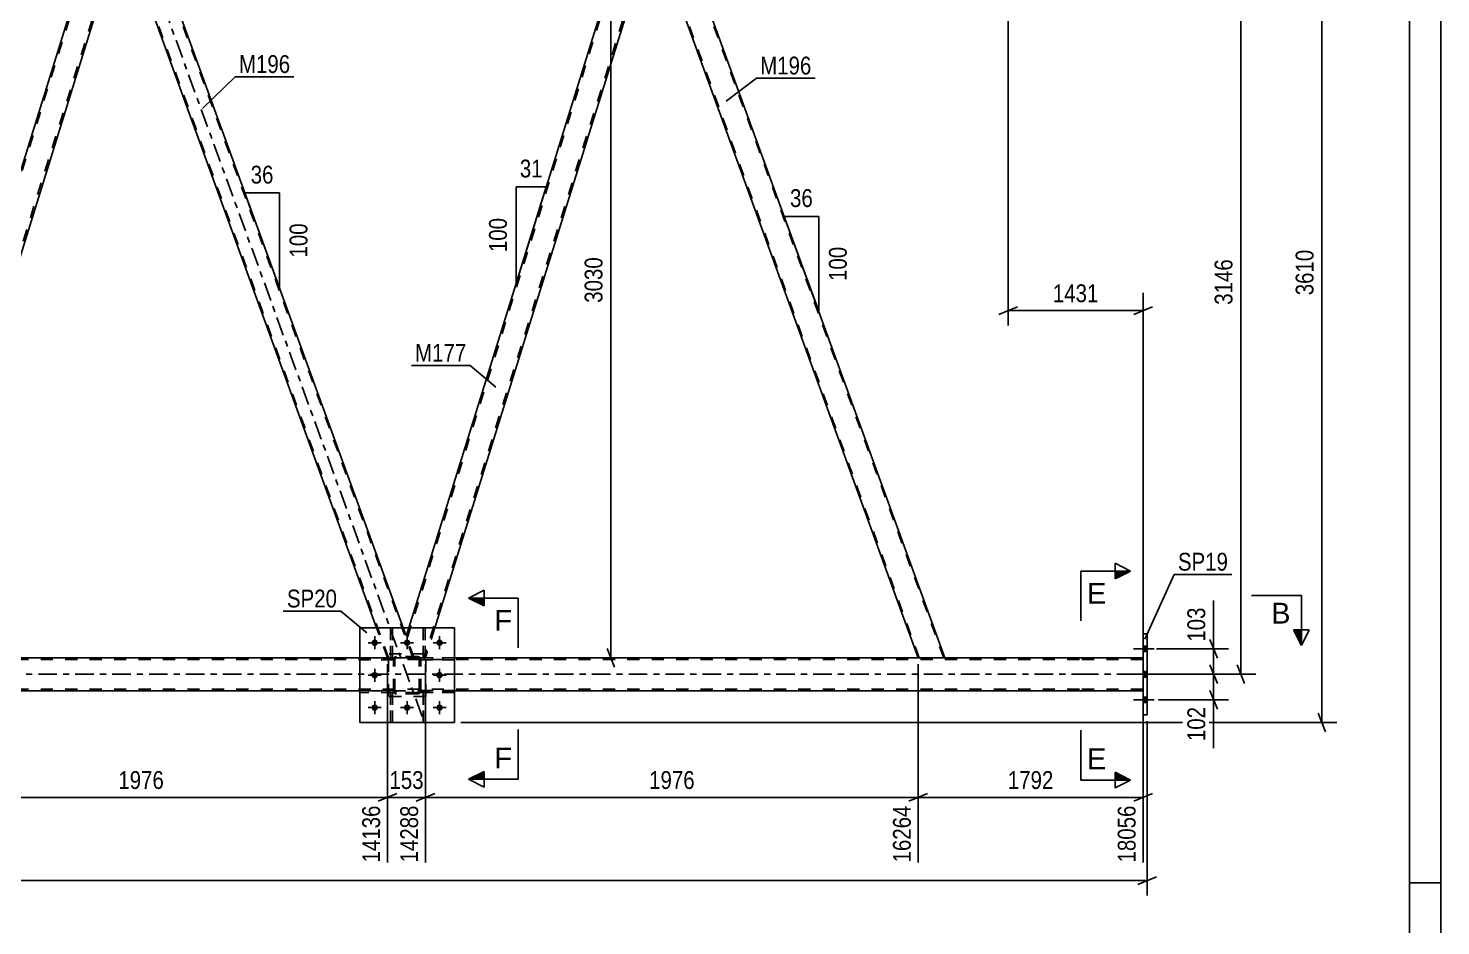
# Model space of a CAD drawing. Header units: millimetres. Extents: x 0 to 841, y 0 to 594.
# Drawn here: x 614.4 to 841, y 291.1 to 435.1 of the extents above; entities that cross this region are included whole.
import ezdxf

# ---------------------------------------------------------------- set-up
doc = ezdxf.new("R2010")
doc.units = ezdxf.units.MM
doc.linetypes.add('DXK_LINE_DOT2', pattern=[3.9198, 1.9599, -1.9599])
doc.linetypes.add('DXK_LINE_DOT3', pattern=[5.9187, 2.979, -0.9799, 0.9799, -0.9799])
doc.styles.add('Arial', font='ARIAL.TTF', dxfattribs={"height": 0.2})
doc.styles.add('Arial Narrow', font='ARIALN.TTF', dxfattribs={"height": 0.2})

# ---------------------------------------------------------------- blocks, each defined once
blk = doc.blocks.new('Unknown-814735430-1133')
at = {"color": 5, "linetype": 'Continuous'}
for p, q in [((841, 0), (841, 594)), ((836, 5), (836, 589)), ((841, 298), (836, 298))]:
    blk.add_line(p, q, dxfattribs=at)
blk = doc.blocks.new('Part-814735430-3515 - 3299')
at = {"color": 7, "linetype": 'DXK_LINE_DOT2'}
for p, q in [((682.8, 328.85), (677.4, 328.85)), ((677.4, 328.85), (677.4, 328.53)), ((678, 328.53), (678, 328.85)), ((682.8, 328.53), (682.8, 328.85)), ((677.4, 328.53), (682.8, 328.53))]:
    blk.add_line(p, q, dxfattribs=at)
blk = doc.blocks.new('Part-814735430-3516 - 3299')
at = {"color": 7, "linetype": 'DXK_LINE_DOT2'}
for p, q in [((682.8, 334.05), (677.4, 334.05)), ((677.4, 334.05), (677.4, 333.73)), ((677.4, 333.73), (682.8, 333.73)), ((678, 333.73), (678, 334.05)), ((682.8, 333.73), (682.8, 334.05))]:
    blk.add_line(p, q, dxfattribs=at)
blk = doc.blocks.new('Part-814735430-3519 - 3299')
at = {"color": 7, "linetype": 'DXK_LINE_DOT2'}
for p, q in [((678.07, 328.52), (677.75, 328.52)), ((677.75, 328.52), (677.75, 323.69)), ((677.75, 327.92), (678.07, 327.92)), ((678.07, 323.69), (678.07, 328.52)), ((677.75, 323.69), (678.07, 323.69))]:
    blk.add_line(p, q, dxfattribs=at)
blk = doc.blocks.new('Part-814735430-3522 - 3299')
at = {"color": 7, "linetype": 'DXK_LINE_DOT2'}
for p, q in [((672.55, 338.89), (672.55, 334.04)), ((672.87, 338.89), (672.55, 338.89)), ((672.87, 334.04), (672.87, 338.89)), ((672.55, 334.64), (672.87, 334.64)), ((672.55, 334.04), (672.87, 334.04))]:
    blk.add_line(p, q, dxfattribs=at)
blk = doc.blocks.new('Part-814735430-3525 - 3299')
at = {"color": 7, "linetype": 'DXK_LINE_DOT2'}
for p, q in [((677.75, 338.89), (677.75, 334.04)), ((678.07, 338.89), (677.75, 338.89)), ((678.07, 334.04), (678.07, 338.89)), ((677.75, 334.64), (678.07, 334.64)), ((677.75, 334.04), (678.07, 334.04))]:
    blk.add_line(p, q, dxfattribs=at)
blk = doc.blocks.new('Part-814735430-3526 - 3299')
at = {"color": 7, "linetype": 'DXK_LINE_DOT2'}
for p, q in [((673, 328.85), (667.6, 328.85)), ((667.6, 328.53), (667.6, 328.85)), ((672.4, 328.53), (672.4, 328.85)), ((673, 328.85), (673, 328.53)), ((673, 328.53), (667.6, 328.53))]:
    blk.add_line(p, q, dxfattribs=at)
blk = doc.blocks.new('Part-814735430-3527 - 3299')
at = {"color": 7, "linetype": 'DXK_LINE_DOT2'}
for p, q in [((673, 334.05), (667.6, 334.05)), ((667.6, 333.73), (667.6, 334.05)), ((673, 333.73), (667.6, 333.73)), ((672.4, 333.73), (672.4, 334.05)), ((673, 334.05), (673, 333.73))]:
    blk.add_line(p, q, dxfattribs=at)
blk = doc.blocks.new('Bolt-814735430-3531 - 3299')
at = {"linetype": 'Continuous'}
for points in [[(793.25, 335.97), (793.25, 335.09), (793.89, 335.09), (793.89, 335.97)], [(793.25, 335.97), (793.25, 335.09), (793.89, 335.09), (793.89, 335.97)], [(793.25, 335.97), (793.25, 335.09), (793.89, 335.09), (793.89, 335.97)], [(793.25, 331.87), (793.25, 330.99), (793.89, 330.99), (793.89, 331.87)], [(793.25, 331.87), (793.25, 330.99), (793.89, 330.99), (793.89, 331.87)], [(793.25, 327.77), (793.25, 326.89), (793.89, 326.89), (793.89, 327.77)], [(793.25, 327.77), (793.25, 326.89), (793.89, 326.89), (793.89, 327.77)], [(793.25, 327.77), (793.25, 326.89), (793.89, 326.89), (793.89, 327.77)]]:
    blk.add_hatch(color=1, dxfattribs=at).paths.add_polyline_path(points)
at = {"color": 1, "linetype": 'Continuous'}
for p, q in [((795.05, 335.53), (791.73, 335.53)), ((795.05, 335.53), (791.73, 335.53)), ((795.05, 335.53), (791.73, 335.53)), ((793.89, 335.97), (793.25, 335.97)), ((793.89, 335.97), (793.25, 335.97)), ((793.89, 335.97), (793.25, 335.97)), ((793.89, 335.09), (793.25, 335.09)), ((793.89, 335.09), (793.25, 335.09)), ((793.89, 335.09), (793.25, 335.09)), ((795.05, 331.43), (791.73, 331.43)), ((795.05, 331.43), (791.73, 331.43)), ((793.89, 331.87), (793.25, 331.87)), ((793.89, 331.87), (793.25, 331.87)), ((793.89, 330.99), (793.25, 330.99)), ((793.89, 330.99), (793.25, 330.99)), ((795.05, 327.33), (791.73, 327.33)), ((795.05, 327.33), (791.73, 327.33)), ((795.05, 327.33), (791.73, 327.33)), ((793.89, 327.77), (793.25, 327.77)), ((793.89, 327.77), (793.25, 327.77)), ((793.89, 327.77), (793.25, 327.77)), ((793.89, 326.89), (793.25, 326.89)), ((793.89, 326.89), (793.25, 326.89)), ((793.89, 326.89), (793.25, 326.89))]:
    blk.add_line(p, q, dxfattribs=at)
blk = doc.blocks.new('Part-814735430-3677 - 3299')
at = {"color": 7, "linetype": 'DXK_LINE_DOT2'}
for p, q in [((677.75, 323.69), (677.75, 328.52)), ((677.75, 328.52), (678.07, 328.52)), ((677.75, 327.92), (678.07, 327.92)), ((678.07, 328.52), (678.07, 323.69)), ((678.07, 323.69), (677.75, 323.69))]:
    blk.add_line(p, q, dxfattribs=at)
blk = doc.blocks.new('Part-814735430-3532 - 3299')
at = {"color": 7, "linetype": 'DXK_LINE_DOT2'}
for p, q in [((677.4, 333.73), (677.4, 334.05)), ((677.4, 334.05), (682.8, 334.05)), ((682.8, 333.73), (677.4, 333.73)), ((678, 333.73), (678, 334.05)), ((682.8, 334.05), (682.8, 333.73))]:
    blk.add_line(p, q, dxfattribs=at)
blk = doc.blocks.new('Part-814735430-3537 - 3299')
at = {"color": 2, "linetype": 'Continuous'}
for p, q in [((682.8, 338.89), (667.6, 338.89)), ((667.6, 323.69), (667.6, 338.89)), ((682.8, 323.69), (682.8, 338.89)), ((682.8, 323.69), (667.6, 323.69))]:
    blk.add_line(p, q, dxfattribs=at)
blk = doc.blocks.new('Part-814735430-3671 - 3299')
at = {"color": 7, "linetype": 'DXK_LINE_DOT2'}
for p, q in [((677.75, 334.04), (677.75, 338.89)), ((677.75, 338.89), (678.07, 338.89)), ((678.07, 338.89), (678.07, 334.04)), ((677.75, 334.64), (678.07, 334.64)), ((678.07, 334.04), (677.75, 334.04))]:
    blk.add_line(p, q, dxfattribs=at)
blk = doc.blocks.new('Part-814735430-3538 - 3299')
at = {"color": 7, "linetype": 'DXK_LINE_DOT2'}
for p, q in [((667.6, 338.89), (682.8, 338.89)), ((667.6, 338.89), (667.6, 323.69)), ((682.8, 338.89), (682.8, 323.69)), ((667.6, 323.69), (682.8, 323.69))]:
    blk.add_line(p, q, dxfattribs=at)
blk = doc.blocks.new('Part-814735430-3539 - 3299')
at = {"color": 7, "linetype": 'DXK_LINE_DOT2'}
for p, q in [((677.4, 328.53), (677.4, 328.85)), ((677.4, 328.85), (682.8, 328.85)), ((678, 328.53), (678, 328.85)), ((682.8, 328.85), (682.8, 328.53)), ((682.8, 328.53), (677.4, 328.53))]:
    blk.add_line(p, q, dxfattribs=at)
blk = doc.blocks.new('Part-814735430-3544 - 3299')
at = {"color": 7, "linetype": 'DXK_LINE_DOT2'}
for p, q in [((673, 334.05), (667.6, 334.05)), ((667.6, 334.05), (667.6, 333.73)), ((673, 333.73), (667.6, 333.73)), ((672.4, 333.73), (672.4, 334.05)), ((673, 333.73), (673, 334.05))]:
    blk.add_line(p, q, dxfattribs=at)
blk = doc.blocks.new('Part-814735430-3549 - 3299')
at = {"color": 7, "linetype": 'DXK_LINE_DOT3'}
blk.add_line((677.61, 324.68), (626.65, 464.69), dxfattribs=at)
at = {"color": 2, "linetype": 'Continuous'}
for p, q in [((632.19, 455.29), (627.94, 455.29)), ((674.56, 338.89), (632.19, 455.29)), ((670.3, 338.89), (629.47, 451.09))]:
    blk.add_line(p, q, dxfattribs=at)
at = {"color": 7, "linetype": 'DXK_LINE_DOT2'}
for p, q in [((627.94, 455.29), (629.47, 451.09)), ((672.23, 334.07), (628.11, 455.29)), ((676.14, 334.07), (632.02, 455.29)), ((672.06, 334.07), (670.3, 338.89)), ((676.31, 334.07), (674.56, 338.89)), ((676.31, 334.07), (672.06, 334.07))]:
    blk.add_line(p, q, dxfattribs=at)
blk = doc.blocks.new('Part-814735430-3554 - 3299')
at = {"color": 7, "linetype": 'DXK_LINE_DOT2'}
for p, q in [((712, 455.29), (675.19, 337.17)), ((714.48, 451.41), (677.91, 334.07)), ((714.62, 451.04), (714.6, 451.09)), ((714.62, 451.04), (714.6, 451.09)), ((675.47, 338.89), (675.05, 337.54)), ((679.66, 338.89), (678.16, 334.07)), ((676.31, 334.07), (675.05, 337.54)), ((678.16, 334.07), (676.31, 334.07))]:
    blk.add_line(p, q, dxfattribs=at)
at = {"color": 2, "linetype": 'Continuous'}
for p, q in [((711.75, 455.29), (675.47, 338.89)), ((713.07, 455.29), (711.75, 455.29)), ((714.6, 451.09), (713.07, 455.29)), ((714.62, 451.04), (679.66, 338.89))]:
    blk.add_line(p, q, dxfattribs=at)
blk = doc.blocks.new('Part-814735430-3564 - 3299')
at = {"color": 2, "linetype": 'Continuous'}
for p, q in [((717.33, 455.29), (713.07, 455.29)), ((761.45, 334.07), (717.33, 455.29)), ((757.19, 334.07), (714.6, 451.09))]:
    blk.add_line(p, q, dxfattribs=at)
at = {"color": 7, "linetype": 'DXK_LINE_DOT2'}
for p, q in [((713.07, 455.29), (714.6, 451.09)), ((757.36, 334.07), (713.24, 455.29)), ((761.28, 334.07), (717.16, 455.29)), ((757.19, 334.07), (761.45, 334.07))]:
    blk.add_line(p, q, dxfattribs=at)
blk = doc.blocks.new('Part-814735430-3569 - 3299')
at = {"color": 2, "linetype": 'Continuous'}
for p, q in [((626.62, 455.29), (589.92, 337.54)), ((627.94, 455.29), (626.62, 455.29)), ((629.47, 451.09), (627.94, 455.29)), ((629.48, 451.04), (593.02, 334.07)), ((591.18, 334.07), (589.93, 337.49))]:
    blk.add_line(p, q, dxfattribs=at)
at = {"color": 7, "linetype": 'DXK_LINE_DOT2'}
for p, q in [((626.87, 455.29), (590.05, 337.17)), ((629.35, 451.41), (592.77, 334.07)), ((629.48, 451.04), (629.47, 451.09)), ((629.48, 451.04), (629.47, 451.09)), ((589.92, 337.54), (589.93, 337.49)), ((593.02, 334.07), (591.18, 334.07))]:
    blk.add_line(p, q, dxfattribs=at)
blk = doc.blocks.new('Part-814735430-3584 - 3299')
at = {"color": 2, "linetype": 'Continuous'}
for p, q in [((793.89, 337.93), (793.25, 337.93)), ((793.25, 337.93), (793.25, 324.93)), ((793.89, 324.93), (793.89, 337.93)), ((793.89, 324.93), (793.25, 324.93))]:
    blk.add_line(p, q, dxfattribs=at)
blk = doc.blocks.new('Part-814735430-3586 - 3299')
at = {"color": 7, "linetype": 'DXK_LINE_DOT2'}
for p, q in [((678.2, 334.69), (672.2, 334.69)), ((672.2, 327.89), (672.2, 334.69)), ((678.2, 327.89), (678.2, 334.69)), ((678.2, 327.89), (672.2, 327.89))]:
    blk.add_line(p, q, dxfattribs=at)
blk = doc.blocks.new('Part-814735430-3587 - 3299')
at = {"color": 7, "linetype": 'DXK_LINE_DOT2'}
for p, q in [((678.2, 334.69), (672.2, 334.69)), ((672.2, 327.89), (672.2, 334.69)), ((678.2, 327.89), (678.2, 334.69)), ((678.2, 327.89), (672.2, 327.89))]:
    blk.add_line(p, q, dxfattribs=at)
blk = doc.blocks.new('Part-814735430-3588 - 3299')
at = {"color": 7, "linetype": 'DXK_LINE_DOT2'}
for p, q in [((673, 333.81), (673.03, 333.99)), ((673.03, 333.99), (673, 333.81)), ((673, 328.77), (673, 333.81)), ((673.24, 333.81), (673.26, 333.9)), ((673.24, 328.77), (673.24, 333.81)), ((673.26, 333.9), (673.31, 333.98)), ((673.29, 334.25), (673.48, 334.29)), ((673.48, 334.29), (673.29, 334.25)), ((673.31, 333.98), (673.39, 334.03)), ((673.39, 334.03), (673.48, 334.05)), ((676.92, 334.29), (673.48, 334.29)), ((673.48, 334.05), (676.92, 334.05)), ((676.92, 334.29), (677.1, 334.25)), ((677.1, 334.25), (676.92, 334.29)), ((676.92, 334.05), (677.01, 334.03)), ((677.01, 334.03), (677.09, 333.98)), ((677.09, 333.98), (677.14, 333.9)), ((677.14, 333.9), (677.16, 333.81)), ((677.16, 328.77), (677.16, 333.81)), ((677.36, 333.99), (677.4, 333.81)), ((677.4, 333.81), (677.36, 333.99)), ((677.4, 328.77), (677.4, 333.81)), ((673.03, 328.58), (673, 328.77)), ((673, 328.77), (673.03, 328.58)), ((673.26, 328.68), (673.24, 328.77)), ((673.31, 328.6), (673.26, 328.68)), ((673.39, 328.55), (673.31, 328.6)), ((673.48, 328.53), (673.39, 328.55)), ((677.01, 328.55), (676.92, 328.53)), ((677.09, 328.6), (677.01, 328.55)), ((677.14, 328.68), (677.09, 328.6)), ((677.16, 328.77), (677.14, 328.68)), ((677.4, 328.77), (677.36, 328.58)), ((677.36, 328.58), (677.4, 328.77)), ((673.48, 328.29), (673.29, 328.32)), ((673.29, 328.32), (673.48, 328.29)), ((676.92, 328.53), (673.48, 328.53)), ((676.92, 328.29), (673.48, 328.29)), ((677.1, 328.32), (676.92, 328.29)), ((676.92, 328.29), (677.1, 328.32))]:
    blk.add_line(p, q, dxfattribs=at)
at = {"color": 7, "linetype": 'DXK_LINE_DOT3'}
blk.add_line((675.2, 331.29), (675.2, 331.29), dxfattribs=at)
at = {"color": 7, "linetype": 'DXK_LINE_DOT2'}
for centre, start, end in [((673.48, 333.81), 112.5, 157.5), ((673.48, 333.81), 112.5, 157.5), ((676.92, 333.81), 22.5, 67.5), ((676.92, 333.81), 22.5, 67.5), ((673.48, 328.77), 202.5, 247.5), ((673.48, 328.77), 202.5, 247.5), ((676.92, 328.77), 292.5, 337.5), ((676.92, 328.77), 292.5, 337.5)]:
    blk.add_arc(centre, 0.48, start, end, dxfattribs=at)
blk = doc.blocks.new('Part-814735430-3594 - 3299')
at = {"color": 7, "linetype": 'DXK_LINE_DOT2'}
for p, q in [((783.03, 333.83), (107.42, 333.83)), ((682.8, 334.07), (667.6, 334.07)), ((793.25, 333.83), (783.13, 333.83)), ((793.25, 334.07), (793.25, 328.79)), ((783.03, 329.03), (106.66, 329.03)), ((682.8, 328.79), (667.6, 328.79)), ((793.25, 329.03), (783.13, 329.03))]:
    blk.add_line(p, q, dxfattribs=at)
at = {"color": 2, "linetype": 'Continuous'}
for p, q in [((667.6, 334.07), (512.53, 334.07)), ((783.03, 334.07), (682.8, 334.07)), ((793.25, 334.07), (783.13, 334.07)), ((667.6, 328.79), (512.53, 328.79)), ((783.03, 328.79), (682.8, 328.79)), ((793.25, 328.79), (783.13, 328.79))]:
    blk.add_line(p, q, dxfattribs=at)
at = {"color": 7, "linetype": 'DXK_LINE_DOT3'}
for p, q in [((107.04, 331.43), (783.03, 331.43)), ((783.13, 331.43), (793.25, 331.43))]:
    blk.add_line(p, q, dxfattribs=at)
blk = doc.blocks.new('Part-814735430-3634 - 3299')
at = {"color": 7, "linetype": 'DXK_LINE_DOT2'}
for p, q in [((673, 328.85), (667.6, 328.85)), ((667.6, 328.85), (667.6, 328.53)), ((672.4, 328.53), (672.4, 328.85)), ((673, 328.53), (673, 328.85)), ((673, 328.53), (667.6, 328.53))]:
    blk.add_line(p, q, dxfattribs=at)
blk = doc.blocks.new('Part-814735430-3656 - 3299')
at = {"color": 7, "linetype": 'DXK_LINE_DOT2'}
for p, q in [((673, 333.81), (673.03, 333.99)), ((673.03, 333.99), (673, 333.81)), ((673, 328.77), (673, 333.81)), ((673.24, 333.81), (673.26, 333.9)), ((673.24, 328.77), (673.24, 333.81)), ((673.26, 333.9), (673.31, 333.98)), ((673.29, 334.25), (673.48, 334.29)), ((673.48, 334.29), (673.29, 334.25)), ((673.31, 333.98), (673.39, 334.03)), ((673.39, 334.03), (673.48, 334.05)), ((676.92, 334.29), (673.48, 334.29)), ((673.48, 334.05), (676.92, 334.05)), ((676.92, 334.29), (677.1, 334.25)), ((677.1, 334.25), (676.92, 334.29)), ((676.92, 334.05), (677.01, 334.03)), ((677.01, 334.03), (677.09, 333.98)), ((677.09, 333.98), (677.14, 333.9)), ((677.14, 333.9), (677.16, 333.81)), ((677.16, 328.77), (677.16, 333.81)), ((677.36, 333.99), (677.4, 333.81)), ((677.4, 333.81), (677.36, 333.99)), ((677.4, 328.77), (677.4, 333.81)), ((673.03, 328.58), (673, 328.77)), ((673, 328.77), (673.03, 328.58)), ((673.26, 328.68), (673.24, 328.77)), ((673.31, 328.6), (673.26, 328.68)), ((673.39, 328.55), (673.31, 328.6)), ((673.48, 328.53), (673.39, 328.55)), ((677.01, 328.55), (676.92, 328.53)), ((677.09, 328.6), (677.01, 328.55)), ((677.14, 328.68), (677.09, 328.6)), ((677.16, 328.77), (677.14, 328.68)), ((677.4, 328.77), (677.36, 328.58)), ((677.36, 328.58), (677.4, 328.77)), ((673.48, 328.29), (673.29, 328.32)), ((673.29, 328.32), (673.48, 328.29)), ((676.92, 328.53), (673.48, 328.53)), ((676.92, 328.29), (673.48, 328.29)), ((677.1, 328.32), (676.92, 328.29)), ((676.92, 328.29), (677.1, 328.32))]:
    blk.add_line(p, q, dxfattribs=at)
at = {"color": 7, "linetype": 'DXK_LINE_DOT3'}
blk.add_line((675.2, 331.29), (675.2, 331.29), dxfattribs=at)
at = {"color": 7, "linetype": 'DXK_LINE_DOT2'}
for centre, start, end in [((673.48, 333.81), 112.5, 157.5), ((673.48, 333.81), 112.5, 157.5), ((676.92, 333.81), 22.5, 67.5), ((676.92, 333.81), 22.5, 67.5), ((673.48, 328.77), 202.5, 247.5), ((673.48, 328.77), 202.5, 247.5), ((676.92, 328.77), 292.5, 337.5), ((676.92, 328.77), 292.5, 337.5)]:
    blk.add_arc(centre, 0.48, start, end, dxfattribs=at)
blk = doc.blocks.new('Part-814735430-3674 - 3299')
at = {"color": 7, "linetype": 'DXK_LINE_DOT2'}
for p, q in [((672.55, 334.04), (672.55, 338.89)), ((672.55, 338.89), (672.87, 338.89)), ((672.87, 338.89), (672.87, 334.04)), ((672.55, 334.64), (672.87, 334.64)), ((672.87, 334.04), (672.55, 334.04))]:
    blk.add_line(p, q, dxfattribs=at)
blk = doc.blocks.new('Part-814735430-3680 - 3299')
at = {"color": 7, "linetype": 'DXK_LINE_DOT2'}
for p, q in [((672.55, 323.69), (672.55, 328.52)), ((672.55, 328.52), (672.87, 328.52)), ((672.55, 327.92), (672.87, 327.92)), ((672.87, 328.52), (672.87, 323.69)), ((672.87, 323.69), (672.55, 323.69))]:
    blk.add_line(p, q, dxfattribs=at)
blk = doc.blocks.new('Part-814735430-3700 - 3299')
at = {"color": 7, "linetype": 'DXK_LINE_DOT2'}
for p, q in [((672.87, 328.52), (672.55, 328.52)), ((672.55, 328.52), (672.55, 323.69)), ((672.55, 327.92), (672.87, 327.92)), ((672.87, 323.69), (672.87, 328.52)), ((672.55, 323.69), (672.87, 323.69))]:
    blk.add_line(p, q, dxfattribs=at)
blk = doc.blocks.new('Bolt-814735430-3701 - 3299')
at = {"linetype": 'Continuous'}
for points in [[(670.52, 336.49, -1), (669.48, 336.49, -1)], [(675.72, 336.49, -1), (674.68, 336.49, -1)], [(680.92, 336.49, -1), (679.88, 336.49, -1)], [(670.52, 331.29, -1), (669.48, 331.29, -1)], [(680.92, 331.29, -1), (679.88, 331.29, -1)], [(670.52, 326.09, -1), (669.48, 326.09, -1)], [(675.72, 326.09, -1), (674.68, 326.09, -1)], [(680.92, 326.09, -1), (679.88, 326.09, -1)]]:
    blk.add_hatch(color=1, dxfattribs=at).paths.add_polyline_path(points)
at = {"color": 1, "linetype": 'Continuous'}
for p, q in [((671.04, 336.49), (668.96, 336.49)), ((670, 337.53), (670, 335.45)), ((676.24, 336.49), (674.16, 336.49)), ((675.2, 337.53), (675.2, 335.45)), ((681.44, 336.49), (679.36, 336.49)), ((680.4, 337.53), (680.4, 335.45)), ((671.04, 331.29), (668.96, 331.29)), ((670, 332.33), (670, 330.25)), ((681.44, 331.29), (679.36, 331.29)), ((680.4, 332.33), (680.4, 330.25)), ((670, 327.13), (670, 325.05)), ((675.2, 327.13), (675.2, 325.05)), ((680.4, 327.13), (680.4, 325.05)), ((671.04, 326.09), (668.96, 326.09)), ((676.24, 326.09), (674.16, 326.09)), ((681.44, 326.09), (679.36, 326.09))]:
    blk.add_line(p, q, dxfattribs=at)
blk = doc.blocks.new('Bolt-814735430-3702 - 3299')
at = {"color": 1, "linetype": 'Continuous'}
for p, q in [((668.96, 336.49), (669.65, 336.49)), ((670, 337.53), (670, 336.83)), ((670, 335.45), (670, 336.14)), ((671.04, 336.49), (670.35, 336.49)), ((674.16, 336.49), (674.85, 336.49)), ((675.2, 337.53), (675.2, 336.83)), ((675.2, 335.45), (675.2, 336.14)), ((676.24, 336.49), (675.55, 336.49)), ((679.36, 336.49), (680.05, 336.49)), ((680.4, 337.53), (680.4, 336.83)), ((680.4, 335.45), (680.4, 336.14)), ((681.44, 336.49), (680.75, 336.49)), ((668.96, 331.29), (669.65, 331.29)), ((670, 332.33), (670, 331.63)), ((670, 330.25), (670, 330.94)), ((671.04, 331.29), (670.35, 331.29)), ((679.36, 331.29), (680.05, 331.29)), ((680.4, 332.33), (680.4, 331.63)), ((680.4, 330.25), (680.4, 330.94)), ((681.44, 331.29), (680.75, 331.29)), ((670, 327.13), (670, 326.43)), ((675.2, 327.13), (675.2, 326.43)), ((680.4, 327.13), (680.4, 326.43)), ((668.96, 326.09), (669.65, 326.09)), ((670, 325.05), (670, 325.74)), ((671.04, 326.09), (670.35, 326.09)), ((674.16, 326.09), (674.85, 326.09)), ((675.2, 325.05), (675.2, 325.74)), ((676.24, 326.09), (675.55, 326.09)), ((679.36, 326.09), (680.05, 326.09)), ((680.4, 325.05), (680.4, 325.74)), ((681.44, 326.09), (680.75, 326.09))]:
    blk.add_line(p, q, dxfattribs=at)
blk = doc.blocks.new('StraightDimension-814735430-5035 - 3299')
at = {"color": 7, "linetype": 'Continuous'}
for p, q in [((809.54, 455.79), (808.34, 458.79)), ((773.27, 457.29), (811.34, 457.29)), ((808.94, 331.43), (808.94, 457.29)), ((794.89, 331.43), (811.34, 331.43)), ((808.34, 332.93), (809.54, 329.93))]:
    blk.add_line(p, q, dxfattribs=at)
at = {"color": 0}
blk.add_wipeout([(808.19, 398.62), (803.99, 398.62), (803.99, 390.11), (808.19, 390.11)], dxfattribs=at)
at = {"color": 3, "style": 'Arial Narrow'}
blk.add_text('3146', height=2.863, rotation=90.0002, dxfattribs=at).set_placement((807.59, 390.71))
blk = doc.blocks.new('StraightDimension-814735430-4713 - 3299')
at = {"color": 7, "linetype": 'Continuous'}
for p, q in [((757.19, 333.07), (757.19, 301.25)), ((793.25, 327.79), (793.25, 301.25)), ((758.69, 312.29), (755.69, 311.09)), ((757.19, 311.69), (793.25, 311.69)), ((791.75, 311.09), (794.75, 312.29))]:
    blk.add_line(p, q, dxfattribs=at)
at = {"color": 0}
blk.add_wipeout([(779.48, 312.44), (779.48, 316.64), (770.96, 316.64), (770.96, 312.44)], dxfattribs=at)
at = {"color": 0, "linetype": 'Continuous'}
blk.add_wipeout([(792.65, 310.99), (788.45, 310.99), (788.45, 300.65), (792.65, 300.65)], dxfattribs=at)
at = {"color": 3, "style": 'Arial Narrow'}
blk.add_text('1792', height=2.863, dxfattribs=at).set_placement((771.56, 313.04))
at = {"color": 3, "linetype": 'Continuous', "style": 'Arial Narrow'}
blk.add_text('18056', height=2.863, rotation=90.0002, dxfattribs=at).set_placement((792.05, 301.25))
blk = doc.blocks.new('StraightDimension-814735430-4754 - 3299')
at = {"color": 7, "linetype": 'Continuous'}
for p, q in [((672.06, 333.07), (672.06, 301.25)), ((678.16, 333.07), (678.16, 301.25)), ((670.56, 311.09), (673.56, 312.29)), ((672.06, 311.69), (678.16, 311.69)), ((679.66, 312.29), (676.66, 311.09))]:
    blk.add_line(p, q, dxfattribs=at)
at = {"color": 0}
blk.add_wipeout([(678.45, 312.44), (678.45, 316.64), (671.77, 316.64), (671.77, 312.44)], dxfattribs=at)
at = {"color": 0, "linetype": 'Continuous'}
blk.add_wipeout([(677.56, 310.99), (673.36, 310.99), (673.36, 300.65), (677.56, 300.65)], dxfattribs=at)
at = {"color": 3, "style": 'Arial Narrow'}
blk.add_text('153', height=2.863, dxfattribs=at).set_placement((672.37, 313.04))
at = {"color": 3, "linetype": 'Continuous', "style": 'Arial Narrow'}
blk.add_text('14288', height=2.863, rotation=90.0002, dxfattribs=at).set_placement((676.96, 301.25))
blk = doc.blocks.new('StraightDimension-814735430-3995 - 3299')
at = {"color": 7, "linetype": 'Continuous'}
for p, q in [((708.49, 453.79), (707.29, 456.79)), ((727.34, 455.29), (705.04, 455.29)), ((707.89, 334.07), (707.89, 455.29)), ((707.29, 335.57), (708.49, 332.57)), ((732.03, 334.07), (705.04, 334.07))]:
    blk.add_line(p, q, dxfattribs=at)
at = {"color": 0}
blk.add_wipeout([(707.14, 398.94), (702.94, 398.94), (702.94, 390.43), (707.14, 390.43)], dxfattribs=at)
at = {"color": 3, "style": 'Arial Narrow'}
blk.add_text('3030', height=2.863, rotation=90.0002, dxfattribs=at).set_placement((706.54, 391.03))
blk = doc.blocks.new('StraightDimension-814735430-12382 - 3299')
at = {"color": 7, "linetype": 'Continuous'}
for p, q in [((795.42, 335.53), (806.97, 335.53)), ((803.97, 337.03), (805.17, 334.03)), ((804.57, 331.43), (804.57, 335.53)), ((795.42, 331.43), (806.97, 331.43)), ((805.17, 329.93), (803.97, 332.93))]:
    blk.add_line(p, q, dxfattribs=at)
at = {"color": 0}
blk.add_wipeout([(803.82, 342.74), (799.62, 342.74), (799.62, 336.06), (803.82, 336.06)], dxfattribs=at)
at = {"color": 7, "linetype": 'Continuous'}
blk.add_line((804.57, 335.53), (804.57, 343.27), dxfattribs=at)
blk.add_line((804.57, 335.53), (804.57, 343.27), dxfattribs=at)
at = {"color": 3, "style": 'Arial Narrow'}
blk.add_text('103', height=2.863, rotation=90.0002, dxfattribs=at).set_placement((803.22, 336.66))
blk = doc.blocks.new('StraightDimension-814735430-4730 - 3299')
at = {"color": 7, "linetype": 'Continuous'}
for p, q in [((678.16, 333.07), (678.16, 301.25)), ((757.19, 333.07), (757.19, 301.25)), ((679.66, 312.29), (676.66, 311.09)), ((678.16, 311.69), (757.19, 311.69)), ((755.69, 311.09), (758.69, 312.29))]:
    blk.add_line(p, q, dxfattribs=at)
at = {"color": 0}
blk.add_wipeout([(721.93, 312.44), (721.93, 316.64), (713.42, 316.64), (713.42, 312.44)], dxfattribs=at)
at = {"color": 0, "linetype": 'Continuous'}
blk.add_wipeout([(756.59, 310.99), (752.39, 310.99), (752.39, 300.65), (756.59, 300.65)], dxfattribs=at)
at = {"color": 3, "style": 'Arial Narrow'}
blk.add_text('1976', height=2.863, dxfattribs=at).set_placement((714.02, 313.04))
at = {"color": 3, "linetype": 'Continuous', "style": 'Arial Narrow'}
blk.add_text('16264', height=2.863, rotation=90.0002, dxfattribs=at).set_placement((755.99, 301.25))
blk = doc.blocks.new('AngleDimension-814735430-3785 - 3299')
at = {"color": 7, "linetype": 'Continuous'}
for p, q in [((735.95, 404.13), (735.67, 404.89)), ((741.22, 404.89), (735.67, 404.89)), ((741.22, 389.66), (735.67, 404.89)), ((741.22, 389.66), (741.22, 404.89))]:
    blk.add_line(p, q, dxfattribs=at)
at = {"color": 0}
for points in [[(740.87, 405.79), (740.87, 409.99), (736.02, 409.99), (736.02, 405.79)], [(746.32, 400.62), (742.12, 400.62), (742.12, 393.93), (746.32, 393.93)]]:
    blk.add_wipeout(points, dxfattribs=at)
at = {"color": 3, "style": 'Arial Narrow'}
blk.add_text('36', height=2.863, dxfattribs=at).set_placement((736.62, 406.39))
blk.add_text('100', height=2.863, rotation=90.0002, dxfattribs=at).set_placement((745.72, 394.53))
blk = doc.blocks.new('AngleDimension-814735430-3799 - 3299')
at = {"color": 7, "linetype": 'Continuous'}
for p, q in [((650.21, 405.8), (649.17, 408.65)), ((654.71, 408.65), (649.17, 408.65)), ((654.71, 393.42), (649.17, 408.65)), ((654.71, 393.42), (654.71, 408.65))]:
    blk.add_line(p, q, dxfattribs=at)
at = {"color": 0}
for points in [[(654.37, 409.55), (654.37, 413.75), (649.51, 413.75), (649.51, 409.55)], [(659.81, 404.38), (655.61, 404.38), (655.61, 397.69), (659.81, 397.69)]]:
    blk.add_wipeout(points, dxfattribs=at)
at = {"color": 3, "style": 'Arial Narrow'}
blk.add_text('36', height=2.863, dxfattribs=at).set_placement((650.11, 410.15))
blk.add_text('100', height=2.863, rotation=90.0002, dxfattribs=at).set_placement((659.21, 398.29))
blk = doc.blocks.new('StraightDimension-814735430-4626 - 3299')
at = {"color": 7, "linetype": 'Continuous'}
for p, q in [((771.63, 454.29), (771.63, 387.37)), ((793.25, 335.07), (793.25, 392.62)), ((773.13, 390.37), (770.13, 389.17)), ((771.63, 389.77), (793.25, 389.77)), ((791.75, 389.17), (794.75, 390.37))]:
    blk.add_line(p, q, dxfattribs=at)
at = {"color": 0}
blk.add_wipeout([(786.7, 390.52), (786.7, 394.72), (778.18, 394.72), (778.18, 390.52)], dxfattribs=at)
at = {"color": 3, "style": 'Arial Narrow'}
blk.add_text('1431', height=2.863, dxfattribs=at).set_placement((778.78, 391.12))
blk = doc.blocks.new('StraightDimension-814735430-4637 - 3299')
at = {"color": 7, "linetype": 'Continuous'}
for p, q in [((793.89, 323.93), (793.89, 295.93)), ((54.27, 298.33), (793.89, 298.33)), ((792.39, 297.73), (795.39, 298.93))]:
    blk.add_line(p, q, dxfattribs=at)
blk = doc.blocks.new('StraightDimension-814735430-4778 - 3299')
at = {"color": 7, "linetype": 'Continuous'}
for p, q in [((593.02, 333.07), (593.02, 301.25)), ((672.06, 333.07), (672.06, 301.25)), ((594.52, 312.29), (591.52, 311.09)), ((593.02, 311.69), (672.06, 311.69)), ((670.56, 311.09), (673.56, 312.29))]:
    blk.add_line(p, q, dxfattribs=at)
at = {"color": 0}
blk.add_wipeout([(636.8, 312.44), (636.8, 316.64), (628.28, 316.64), (628.28, 312.44)], dxfattribs=at)
at = {"color": 0, "linetype": 'Continuous'}
blk.add_wipeout([(671.46, 310.99), (667.26, 310.99), (667.26, 300.65), (671.46, 300.65)], dxfattribs=at)
at = {"color": 3, "style": 'Arial Narrow'}
blk.add_text('1976', height=2.863, dxfattribs=at).set_placement((628.88, 313.04))
at = {"color": 3, "linetype": 'Continuous', "style": 'Arial Narrow'}
blk.add_text('14136', height=2.863, rotation=90.0002, dxfattribs=at).set_placement((670.86, 301.25))
blk = doc.blocks.new('StraightDimension-814735430-12108 - 3299')
at = {"color": 7, "linetype": 'Continuous'}
for p, q in [((822.54, 466.59), (821.34, 469.59)), ((769.96, 468.09), (824.34, 468.09)), ((821.94, 323.69), (821.94, 468.09)), ((821.34, 325.19), (822.54, 322.19)), ((683.8, 323.69), (824.34, 323.69))]:
    blk.add_line(p, q, dxfattribs=at)
at = {"color": 0}
blk.add_wipeout([(821.19, 400.15), (816.99, 400.15), (816.99, 391.63), (821.19, 391.63)], dxfattribs=at)
at = {"color": 3, "style": 'Arial Narrow'}
blk.add_text('3610', height=2.863, rotation=90.0002, dxfattribs=at).set_placement((820.59, 392.23))
blk = doc.blocks.new('AngleDimension-814735430-12329 - 3299')
at = {"color": 7, "linetype": 'Continuous'}
for p, q in [((692.7, 409.63), (697.52, 409.63)), ((692.7, 394.16), (697.52, 409.63)), ((692.7, 394.16), (692.7, 409.63)), ((692.99, 395.1), (692.7, 394.16))]:
    blk.add_line(p, q, dxfattribs=at)
at = {"color": 0}
for points in [[(697.54, 410.53), (697.54, 414.73), (692.68, 414.73), (692.68, 410.53)], [(691.8, 405.24), (687.6, 405.24), (687.6, 398.56), (691.8, 398.56)]]:
    blk.add_wipeout(points, dxfattribs=at)
at = {"color": 3, "style": 'Arial Narrow'}
blk.add_text('31', height=2.863, dxfattribs=at).set_placement((693.28, 411.13))
blk.add_text('100', height=2.863, rotation=90.0002, dxfattribs=at).set_placement((691.2, 399.16))
blk = doc.blocks.new('StraightDimension-814735430-12383 - 3299')
at = {"color": 7, "linetype": 'Continuous'}
for p, q in [((795.42, 331.43), (806.97, 331.43)), ((803.97, 332.93), (805.17, 329.93)), ((804.57, 327.33), (804.57, 331.43)), ((805.17, 325.83), (803.97, 328.83)), ((795.72, 327.33), (806.97, 327.33))]:
    blk.add_line(p, q, dxfattribs=at)
at = {"color": 0}
blk.add_wipeout([(803.82, 326.81), (799.62, 326.81), (799.62, 320.12), (803.82, 320.12)], dxfattribs=at)
at = {"color": 7, "linetype": 'Continuous'}
blk.add_line((804.57, 327.33), (804.57, 319.6), dxfattribs=at)
blk.add_line((804.57, 327.33), (804.57, 319.6), dxfattribs=at)
at = {"color": 3, "style": 'Arial Narrow'}
blk.add_text('102', height=2.863, rotation=90.0002, dxfattribs=at).set_placement((803.22, 320.72))
blk = doc.blocks.new('Mark-814735430-3533 - 3299')
at = {"color": 0}
blk.add_wipeout([(663.96, 342.15), (663.96, 345.15), (655.92, 345.15), (655.92, 342.15)], dxfattribs=at)
blk.add_wipeout([(663.96, 342.15), (663.96, 345.15), (655.92, 345.15), (655.92, 342.15)], dxfattribs=at)
at = {"color": 30, "linetype": 'Continuous'}
for p in [(655.32, 341.55), (668.75, 338.09)]:
    blk.add_line(p, (664.56, 341.55), dxfattribs=at)
at = {"color": 3, "style": 'Arial Narrow'}
blk.add_text('SP20', height=2.863, dxfattribs=at).set_placement((655.92, 342.15))
blk = doc.blocks.new('Mark-814735430-3545 - 3299')
at = {"color": 0}
blk.add_wipeout([(656.45, 427.89), (656.45, 430.89), (648.23, 430.89), (648.23, 427.89)], dxfattribs=at)
blk.add_wipeout([(656.45, 427.89), (656.45, 430.89), (648.23, 430.89), (648.23, 427.89)], dxfattribs=at)
at = {"color": 30, "linetype": 'Continuous'}
for p, q in [((642.39, 422.19), (647.63, 427.29)), ((647.63, 427.29), (657.05, 427.29))]:
    blk.add_line(p, q, dxfattribs=at)
at = {"color": 3, "style": 'Arial Narrow'}
blk.add_text('M196', height=2.863, dxfattribs=at).set_placement((648.23, 427.89))
blk = doc.blocks.new('Mark-814735430-3550 - 3299')
at = {"color": 0}
blk.add_wipeout([(684.7, 381.57), (684.7, 384.57), (676.48, 384.57), (676.48, 381.57)], dxfattribs=at)
blk.add_wipeout([(684.7, 381.57), (684.7, 384.57), (676.48, 384.57), (676.48, 381.57)], dxfattribs=at)
at = {"color": 30, "linetype": 'Continuous'}
for p in [(675.88, 380.97), (689.42, 377.5)]:
    blk.add_line(p, (685.3, 380.97), dxfattribs=at)
at = {"color": 3, "style": 'Arial Narrow'}
blk.add_text('M177', height=2.863, dxfattribs=at).set_placement((676.48, 381.57))
blk = doc.blocks.new('Mark-814735430-3560 - 3299')
at = {"color": 0}
blk.add_wipeout([(740.06, 427.65), (740.06, 430.65), (731.83, 430.65), (731.83, 427.65)], dxfattribs=at)
blk.add_wipeout([(740.06, 427.65), (740.06, 430.65), (731.83, 430.65), (731.83, 427.65)], dxfattribs=at)
at = {"color": 30, "linetype": 'Continuous'}
for p, q in [((726.37, 423.35), (731.23, 427.05)), ((731.23, 427.05), (740.66, 427.05))]:
    blk.add_line(p, q, dxfattribs=at)
at = {"color": 3, "style": 'Arial Narrow'}
blk.add_text('M196', height=2.863, dxfattribs=at).set_placement((731.83, 427.65))
blk = doc.blocks.new('Mark-814735430-3580 - 3299')
at = {"color": 0}
blk.add_wipeout([(806.87, 348.06), (806.87, 351.06), (798.84, 351.06), (798.84, 348.06)], dxfattribs=at)
blk.add_wipeout([(806.87, 348.06), (806.87, 351.06), (798.84, 351.06), (798.84, 348.06)], dxfattribs=at)
at = {"color": 30, "linetype": 'Continuous'}
for p, q in [((793.54, 337.05), (798.24, 347.46)), ((798.24, 347.46), (807.47, 347.46))]:
    blk.add_line(p, q, dxfattribs=at)
at = {"color": 3, "style": 'Arial Narrow'}
blk.add_text('SP19', height=2.863, dxfattribs=at).set_placement((798.84, 348.06))
blk = doc.blocks.new('SectionMark-814735430-5054 - 3299')
at = {"color": 6, "linetype": 'Continuous'}
for p in [(818.65, 344.07), (819.9, 338.57)]:
    blk.add_line(p, (818.65, 336.07), dxfattribs=at)
at = {"color": 0, "linetype": 'Continuous'}
blk.add_wipeout([(816.9, 339.57), (816.9, 343.07), (813.79, 343.07), (813.79, 339.57)], dxfattribs=at)
at = {"linetype": 'Continuous'}
blk.add_hatch(color=6, dxfattribs=at).paths.add_polyline_path([(817.4, 338.57), (818.65, 338.57), (818.65, 336.07)])
at = {"color": 6, "linetype": 'Continuous'}
for p, q in [((818.65, 344.07), (810.65, 344.07)), ((817.4, 338.57), (819.9, 338.57)), ((818.65, 336.07), (817.4, 338.57))]:
    blk.add_line(p, q, dxfattribs=at)
at = {"color": 3, "linetype": 'Continuous', "style": 'Arial'}
blk.add_text('B', height=3.34, dxfattribs=at).set_placement((813.79, 339.57))
blk = doc.blocks.new('SectionMark-814735430-5060 - 3299')
at = {"linetype": 'Continuous'}
for points in [[(687.54, 343.67), (687.54, 342.42), (685.04, 343.67)], [(687.54, 315.84), (687.54, 314.59), (685.04, 314.59)]]:
    blk.add_hatch(color=6, dxfattribs=at).paths.add_polyline_path(points)
at = {"color": 6, "linetype": 'Continuous'}
for p, q in [((685.04, 343.67), (687.54, 344.92)), ((687.54, 342.42), (687.54, 344.92)), ((693.04, 343.67), (685.04, 343.67)), ((685.04, 343.67), (687.54, 342.42)), ((685.04, 314.59), (687.54, 315.84)), ((687.54, 315.84), (687.54, 313.34)), ((693.04, 314.59), (685.04, 314.59)), ((687.54, 313.34), (685.04, 314.59))]:
    blk.add_line(p, q, dxfattribs=at)
at = {"color": 0, "linetype": 'Continuous'}
for points in [[(692.04, 338.42), (692.04, 341.92), (689.19, 341.92), (689.19, 338.42)], [(692.04, 316.34), (692.04, 319.84), (689.19, 319.84), (689.19, 316.34)]]:
    blk.add_wipeout(points, dxfattribs=at)
at = {"color": 6, "linetype": 'Continuous'}
for p, q in [((693.04, 343.67), (693.04, 335.67)), ((693.04, 314.59), (693.04, 322.59))]:
    blk.add_line(p, q, dxfattribs=at)
at = {"color": 3, "linetype": 'Continuous', "style": 'Arial'}
for p in [(689.19, 338.42), (689.19, 316.34)]:
    blk.add_text('F', height=3.34, dxfattribs=at).set_placement(p)
blk = doc.blocks.new('SectionMark-814735430-12732 - 3299')
at = {"linetype": 'Continuous'}
for points in [[(788.75, 346.75), (788.75, 348), (791.25, 348)], [(788.75, 314.46), (788.75, 315.71), (791.25, 314.46)]]:
    blk.add_hatch(color=6, dxfattribs=at).paths.add_polyline_path(points)
at = {"color": 6, "linetype": 'Continuous'}
for p, q in [((788.75, 346.75), (788.75, 349.25)), ((788.75, 349.25), (791.25, 348)), ((783.25, 348), (791.25, 348)), ((791.25, 348), (788.75, 346.75)), ((791.25, 314.46), (788.75, 315.71)), ((788.75, 315.71), (788.75, 313.21)), ((783.25, 314.46), (791.25, 314.46)), ((791.25, 314.46), (788.75, 313.21))]:
    blk.add_line(p, q, dxfattribs=at)
at = {"color": 0, "linetype": 'Continuous'}
for points in [[(787.36, 342.75), (787.36, 346.25), (784.25, 346.25), (784.25, 342.75)], [(787.36, 316.21), (787.36, 319.71), (784.25, 319.71), (784.25, 316.21)]]:
    blk.add_wipeout(points, dxfattribs=at)
at = {"color": 6, "linetype": 'Continuous'}
for p, q in [((783.25, 348), (783.25, 340)), ((783.25, 314.46), (783.25, 322.46))]:
    blk.add_line(p, q, dxfattribs=at)
at = {"color": 3, "linetype": 'Continuous', "style": 'Arial'}
for p in [(784.25, 342.75), (784.25, 316.21)]:
    blk.add_text('E', height=3.34, dxfattribs=at).set_placement(p)

msp = doc.modelspace()

# ---------------------------------------------------------------- block references
for name in ['Unknown-814735430-1133', 'Part-814735430-3549 - 3299', 'Part-814735430-3569 - 3299', 'Part-814735430-3554 - 3299', 'Part-814735430-3564 - 3299', 'Part-814735430-3537 - 3299', 'Part-814735430-3538 - 3299', 'Part-814735430-3522 - 3299', 'Part-814735430-3674 - 3299', 'Part-814735430-3525 - 3299', 'Part-814735430-3671 - 3299', 'Part-814735430-3584 - 3299', 'Bolt-814735430-3701 - 3299', 'Bolt-814735430-3702 - 3299', 'Bolt-814735430-3531 - 3299', 'Part-814735430-3594 - 3299', 'Part-814735430-3527 - 3299', 'Part-814735430-3544 - 3299', 'Part-814735430-3586 - 3299', 'Part-814735430-3587 - 3299', 'Part-814735430-3588 - 3299', 'Part-814735430-3656 - 3299', 'Part-814735430-3516 - 3299', 'Part-814735430-3532 - 3299', 'Part-814735430-3526 - 3299', 'Part-814735430-3634 - 3299', 'Part-814735430-3515 - 3299', 'Part-814735430-3539 - 3299', 'Part-814735430-3680 - 3299', 'Part-814735430-3700 - 3299', 'Part-814735430-3519 - 3299', 'Part-814735430-3677 - 3299']:
    msp.add_blockref(name, (0, 0))

# ---------------------------------------------------------------- next in the draw order: block references
for name in ['StraightDimension-814735430-5035 - 3299', 'StraightDimension-814735430-3995 - 3299', 'AngleDimension-814735430-3799 - 3299', 'AngleDimension-814735430-3785 - 3299', 'StraightDimension-814735430-4754 - 3299']:
    msp.add_blockref(name, (0, 0))

# ---------------------------------------------------------------- next in the draw order: block references
msp.add_blockref('StraightDimension-814735430-4713 - 3299', (0, 0))

# ---------------------------------------------------------------- next in the draw order: block references
for name in ['StraightDimension-814735430-12382 - 3299', 'StraightDimension-814735430-4730 - 3299']:
    msp.add_blockref(name, (0, 0))

# ---------------------------------------------------------------- next in the draw order: block references
msp.add_blockref('StraightDimension-814735430-4626 - 3299', (0, 0))

# ---------------------------------------------------------------- next in the draw order: block references
msp.add_blockref('StraightDimension-814735430-4637 - 3299', (0, 0))

# ---------------------------------------------------------------- next in the draw order: block references
for name in ['StraightDimension-814735430-12108 - 3299', 'Mark-814735430-3545 - 3299', 'Mark-814735430-3533 - 3299', 'StraightDimension-814735430-4778 - 3299']:
    msp.add_blockref(name, (0, 0))

# ---------------------------------------------------------------- next in the draw order: block references
for name in ['Mark-814735430-3560 - 3299', 'AngleDimension-814735430-12329 - 3299', 'Mark-814735430-3550 - 3299', 'Mark-814735430-3580 - 3299', 'StraightDimension-814735430-12383 - 3299']:
    msp.add_blockref(name, (0, 0))

# ---------------------------------------------------------------- next in the draw order: block references
msp.add_blockref('SectionMark-814735430-5054 - 3299', (0, 0))

# ---------------------------------------------------------------- next in the draw order: block references
for name in ['SectionMark-814735430-12732 - 3299', 'SectionMark-814735430-5060 - 3299']:
    msp.add_blockref(name, (0, 0))

doc.saveas('drawing.dxf')
